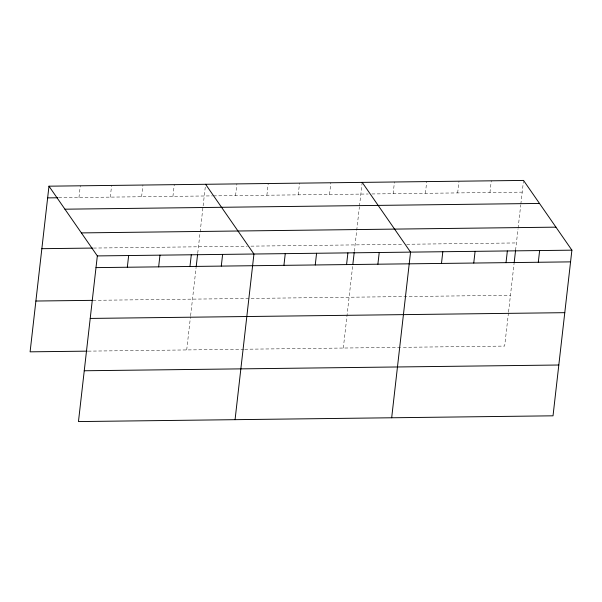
<?xml version="1.0" encoding="UTF-8"?>
<svg xmlns="http://www.w3.org/2000/svg" width="602" height="602" viewBox="0 0 602 602"><rect width="100%" height="100%" fill="white"/><g stroke="black" fill="none" stroke-linecap="round" stroke-linejoin="round"><path stroke-width="0.45" stroke-dasharray="3.01 2.26" d="M78.96 197.501L80.292 185.8M110.286 197.125L111.618 185.424M141.605 196.749L142.937 185.04M172.924 196.365L174.256 184.663M186.71 349.935L190.495 316.682M190.601 315.757L196.056 267.913M197.727 253.216L200.037 232.936M200.142 232.011L205.583 184.28M235.57 195.605L236.902 183.903M266.889 195.229L268.221 183.52M298.208 194.845L299.548 183.143M329.535 194.469L330.867 182.767M343.313 348.039L352.659 266.016M354.337 251.32L359.379 207.02M359.484 206.095L362.186 182.383M393.129 193.701L394.461 181.992M425.396 193.31L426.728 181.601M457.663 192.918L459.002 181.21M489.938 192.527L491.27 180.818M508.457 312.829L504.664 346.082L401.399 347.339M508.562 311.904L514.01 264.06M515.583 250.281L517.998 229.084M518.104 228.158L520.73 205.064M520.835 204.138L523.439 181.33M58.695 197.749L212.536 195.883M213.462 195.876L368.228 194.002M371.916 193.957L522.205 192.136M93.438 248.062L247.287 246.195M250.966 246.15L403.009 244.314M406.696 244.269L516.418 242.937M93.001 300.338L510.458 295.281M88.14 351.132L243.825 349.243M244.743 349.235L400.481 347.346"/><path stroke-width="0.9" d="M48.973 186.184L97.336 255.918L78.463 421.573L553.027 415.816L571.9 250.169L523.537 180.427L48.973 186.184L30.1 351.831L87.215 351.147M127.323 267.243L128.655 255.534M158.642 266.859L159.974 255.158M189.961 266.483L191.301 254.774M196.154 266.995L197.622 254.134M221.288 266.099L222.62 254.398M235.066 419.677L253.939 254.021L205.583 184.28M283.926 265.347L285.265 253.638M315.252 264.963L316.584 253.261M346.571 264.587L347.903 252.878M352.87 264.18L354.232 252.238M377.89 264.203L379.222 252.501M391.676 417.773L410.549 252.118L362.186 182.383M441.484 263.435L442.816 251.726M473.751 263.044L475.091 251.335M506.026 262.653L507.358 250.944M514.116 263.142L515.583 250.281M538.293 262.261L539.633 250.552M47.641 197.885L57.777 197.765M64.933 209.195L539.497 203.438M81.375 232.906L555.939 227.15M41.854 248.686L92.52 248.077M97.336 255.918L571.9 250.169M95.996 267.619L570.568 261.87M35.887 301.03L92.083 300.353M90.21 318.428L564.781 312.671M84.25 370.764L558.814 365.015"/></g></svg>
